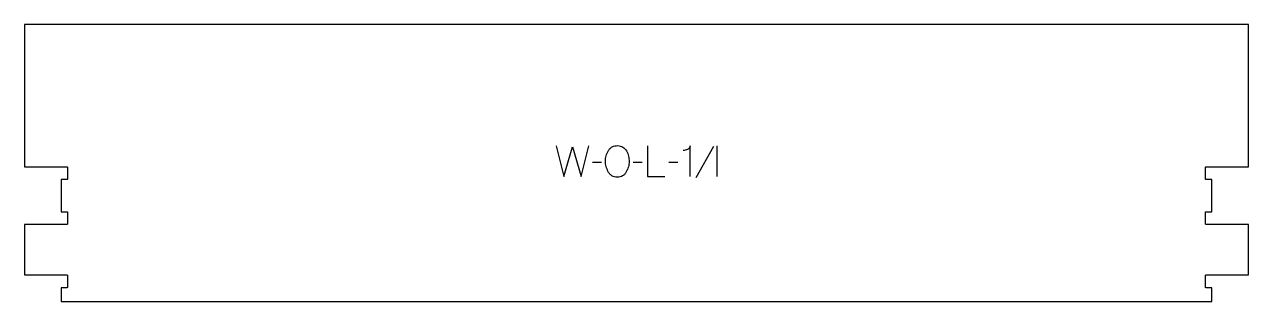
# Model space of a CAD drawing. Extents: x 0 to 1200, y 0 to 271.
import ezdxf

# ---------------------------------------------------------------- set-up
doc = ezdxf.new("R2010")
doc.units = 0
doc.layers.add('1_ANYTOOL_1MMDEEP_LABELS_S', color=2, linetype='CONTINUOUS')
doc.layers.add('4_ANYTOOL_CUTTHROUGH_OUTSI', color=5, linetype='CONTINUOUS')

msp = doc.modelspace()

# ---------------------------------------------------------------- linework, layer by layer
at = {"layer": '1_ANYTOOL_1MMDEEP_LABELS_S'}
for p, q in [((675.05, 151.940538), (657.864286, 121.16911)), ((678.564286, 152.411967), (678.564286, 122.411967)), ((565.292857, 136.297681), (556.507143, 136.211967)), ((605.321429, 136.297681), (596.535714, 136.211967)), ((640.207143, 136.297681), (631.421429, 136.211967))]:
    msp.add_line(p, q, dxfattribs=at)
for points in [[(520.935714, 152.411967), (528.65, 122.411967), (537.092857, 151.511967), (545.578571, 122.411967), (553.078571, 152.411967)], [(610.464286, 152.411967), (610.464286, 122.411967), (627.564286, 122.411967)]]:
    msp.add_lwpolyline(points, dxfattribs=at)
msp.add_lwpolyline([(581.364286, 152.754824, -0.064784), (584.038241, 152.406903, -0.088904), (586.464286, 151.276253, -0.05419), (588.38685, 149.584123, -0.051179), (589.914286, 147.526253, -0.041653), (591.096485, 145.09748, -0.036749), (591.885714, 142.511967, -0.024892), (592.343494, 139.892704, -0.030823), (592.507143, 137.240538, -0.034269), (592.330623, 134.668042, -0.031918), (591.816071, 132.140538, -0.031725), (590.927884, 129.531142, -0.026303), (589.742857, 127.040538, -0.058719), (588.219077, 124.878791, -0.077745), (586.180357, 123.215538, -0.077243), (583.693369, 122.236701, -0.055252), (581.021429, 121.940538, -0.054051), (578.267504, 122.239118, -0.077615), (575.701786, 123.236967, -0.078558), (573.626712, 124.92404, -0.060481), (572.085714, 127.126253, -0.02629), (570.899054, 129.665472, -0.031299), (570.0125, 132.322681, -0.031469), (569.497461, 134.909497, -0.033416), (569.321429, 137.540538, -0.032847), (569.500106, 140.257487, -0.035049), (570.044643, 142.924467, -0.03503), (570.960617, 145.501506, -0.032231), (572.214286, 147.933396, -0.062518), (573.836174, 150.00049, -0.074052), (575.948214, 151.549467, -0.072322), (578.575068, 152.480358, -0.049083)], format="xyb", close=True, dxfattribs=at)
msp.add_lwpolyline([(652.335714, 122.411967), (652.335714, 152.454824, -0.057478), (652.071691, 151.361857, -0.075801), (651.532143, 150.38161, -0.075474), (650.71669, 149.597735, -0.055107), (649.721429, 149.047681, -0.039607), (647.579188, 148.34817, -0.05918), (645.35, 148.083396)], format="xyb", dxfattribs=at)
at = {"layer": '4_ANYTOOL_CUTTHROUGH_OUTSI'}
msp.add_lwpolyline([(1199.5, 26), (1199.5, 75.5), (1157.75, 75.5, -0.414214), (1157.5, 75.75), (1157.5, 87.75, -0.414214), (1157.75, 88), (1163.5, 88), (1163.5, 119.499667), (1157.75, 119.499667, -0.414214), (1157.5, 119.749667), (1157.5, 131.749667, -0.414214), (1157.75, 131.999667), (1199.499762, 131.999617), (1199.499993, 271.499983), (0.000007, 271.499983), (0.000238, 131.999617), (41.75, 131.999667, -0.414214), (42, 131.749667), (42, 119.749667, -0.414214), (41.75, 119.499667), (36, 119.499667), (36, 88), (41.75, 88, -0.414214), (42, 87.75), (42, 75.75, -0.414214), (41.75, 75.5), (0, 75.5), (0, 26), (41.75, 26, -0.414214), (42, 25.75), (42, 13.75, -0.414214), (41.75, 13.5), (36, 13.5), (36, 0), (1163.5, 0), (1163.5, 13.5), (1157.75, 13.5, -0.414214), (1157.5, 13.75), (1157.5, 25.75, -0.414214), (1157.75, 26)], format="xyb", close=True, dxfattribs=at)

doc.saveas('drawing.dxf')
